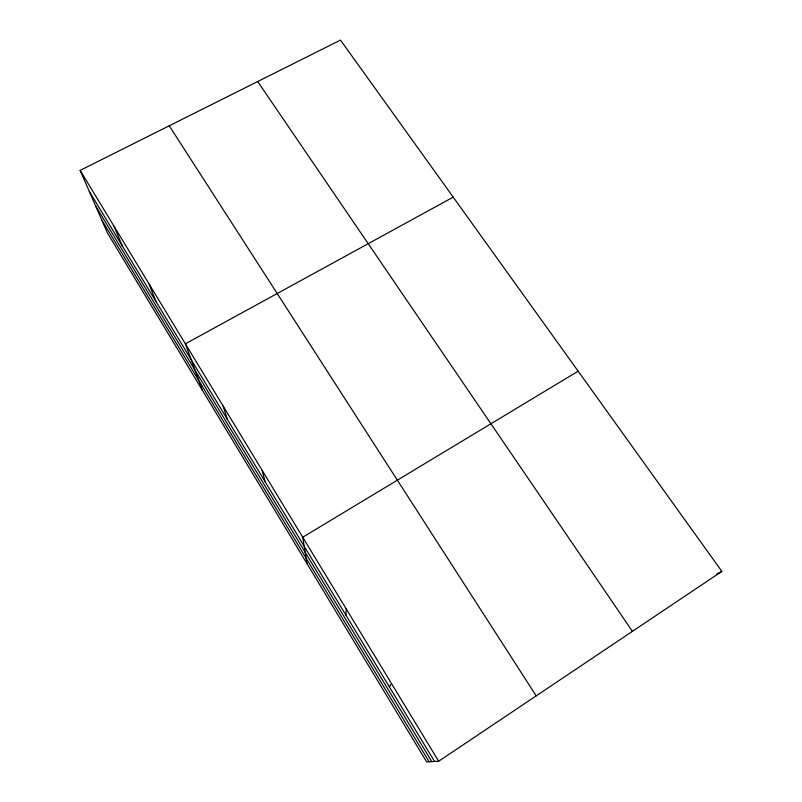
<?xml version="1.0" encoding="UTF-8"?>
<svg xmlns="http://www.w3.org/2000/svg" width="802" height="802" viewBox="0 0 802 802"><rect width="100%" height="100%" fill="white"/><g stroke="black" fill="none" stroke-linecap="round" stroke-linejoin="round"><path stroke-width="1.2" d="M345.963 615.204L346.223 608.888M389.381 686.903L391.496 683.504M438.664 761.258L721.86 571.385L340.489 40.1L80.14 170.375L107.358 232.821L426.644 761.9L438.664 761.258L80.14 170.375M578.142 371.186L302.735 537.23L307.036 563.696M453.21 197.132L185.382 343.817L202.355 390.243M716.517 574.122L721.86 571.385M257.693 81.523L632.407 631.364M169.242 125.794L536.207 695.865M89.343 191.477L434.554 761.479M95.588 205.813L431.787 761.629M101.704 219.848L429.1 761.77M113.994 226.164L122.125 245.612M149.052 283.938L156.039 301.612M223.056 405.902L227.487 419.576M262.144 470.323L265.151 481.761"/></g></svg>
